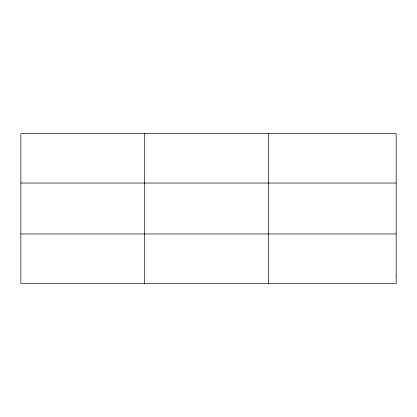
<?xml version="1.0" encoding="UTF-8"?>
<svg xmlns="http://www.w3.org/2000/svg" width="417" height="417" viewBox="0 0 417 417"><rect width="100%" height="100%" fill="white"/><g stroke="black" fill="none" stroke-linecap="round" stroke-linejoin="round"><path stroke-width="0.63" d="M144.699 283.378L144.699 133.622M268.548 283.378L268.548 133.622M20.85 183.042L396.15 183.042M20.85 233.958L396.15 233.958M396.15 276.32L396.15 283.378L20.85 283.378L20.85 133.622L396.15 133.622L396.15 276.32"/></g></svg>
